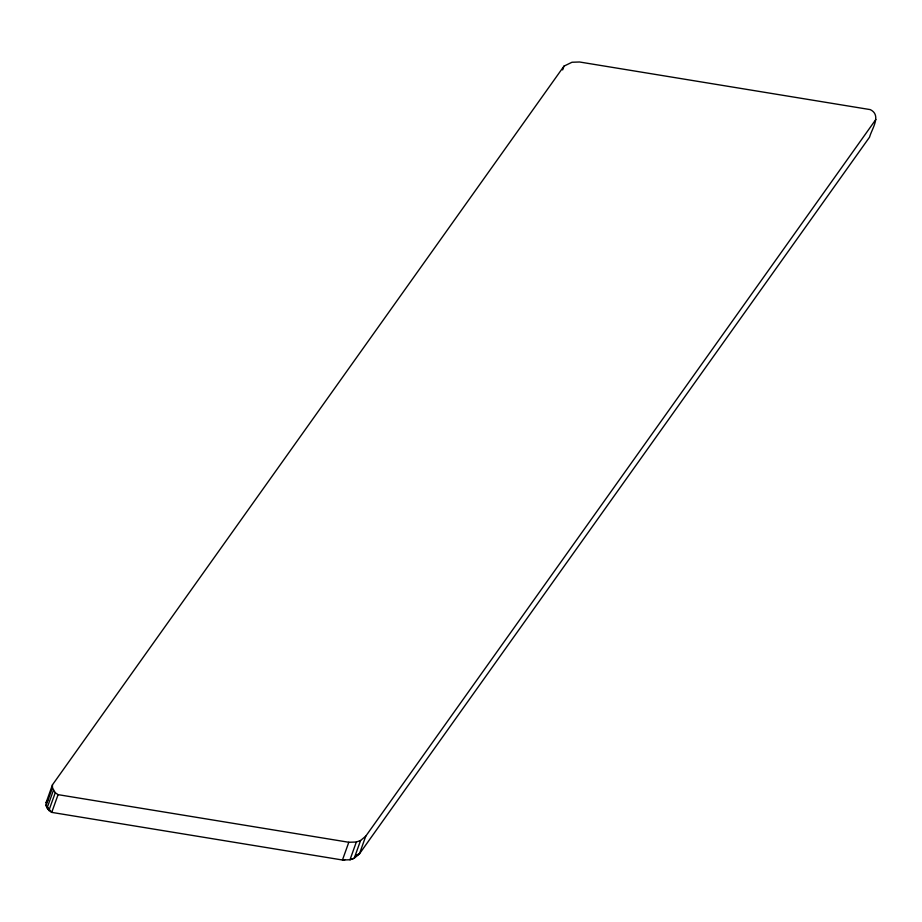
<?xml version="1.0" encoding="UTF-8"?>
<svg xmlns="http://www.w3.org/2000/svg" width="922" height="922" viewBox="0 0 922 922"><rect width="100%" height="100%" fill="white"/><g stroke="black" fill="none" stroke-linecap="round" stroke-linejoin="round"><path stroke-width="1.38" d="M52.45 787.803L55.262 792.713L48.912 810.438L46.1 805.528L46.112 802.566L52.45 784.841L563.999 66.119L572.009 62.247L579.546 61.993L870.264 109.614C881.928 115.296 871.786 128.907 869.55 137.159L359.419 853.887L354.232 858.232L349.991 859.753L342.454 860.007L51.736 812.386L48.912 810.438L46.1 805.528L52.45 787.803L52.45 784.841M47.034 808.156L53.384 790.419M55.262 792.713L58.086 794.649L51.736 812.386L47.979 807.822L48.912 810.438M562.639 69.922L563.999 66.119M875.888 119.434L365.769 836.162L360.571 840.495L356.33 842.028L348.804 842.27L342.454 860.007L345.139 859.592M356.33 842.028L349.991 859.753L354.232 858.232L360.571 840.495M355.108 856.573L359.419 853.887L365.769 836.162M46.112 802.566L47.771 800.227M356.802 854.832L359.419 853.887M58.086 794.649L348.804 842.27M46.1 805.528L47.356 807.061"/></g></svg>
